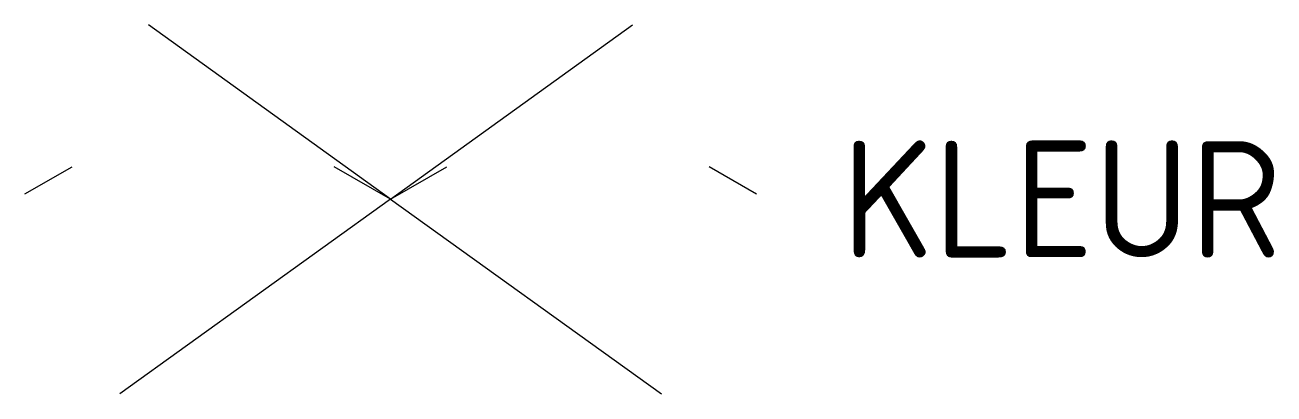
# Model space of a CAD drawing. Extents: x -5.6 to 13.6, y -3 to 2.7.
import ezdxf
from ezdxf.enums import TextEntityAlignment as Align

# ---------------------------------------------------------------- set-up
doc = ezdxf.new("R2010")
doc.units = 0
doc.styles.add('NLCS-ISO', font='NLCS-ISO.ttf')

msp = doc.modelspace()

# ---------------------------------------------------------------- linework, layer by layer
for p, q in [((0, 0), (-3.728, 2.684)), ((0, 0), (3.728, 2.684)), ((-5.633, 0.082), (-4.908, 0.5)), ((-0.001, 0), (-0.867, 0.5)), ((0, 0), (0.866, 0.5)), ((5.636, 0.079), (4.907, 0.5)), ((0, 0), (-4.172, -3.003)), ((-0.001, 0), (0, -0.001)), ((0, 0), (4.172, -3.003))]:
    msp.add_line(p, q)

# ---------------------------------------------------------------- texts
at = {"style": 'NLCS-ISO'}
msp.add_attdef('KLEUR', text='', height=1.8, dxfattribs=at).set_placement((6.95, 0), align=Align.MIDDLE_LEFT)

doc.saveas('drawing.dxf')
